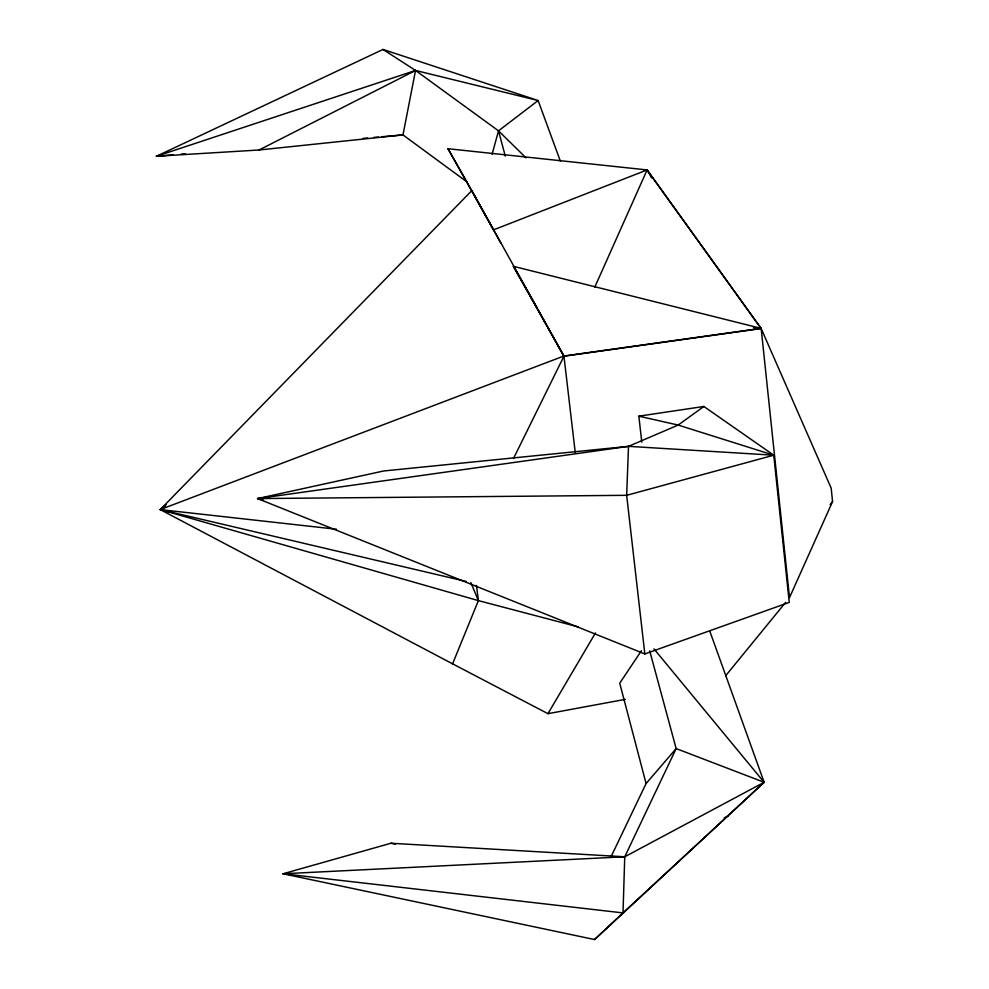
<?xml version="1.0" encoding="UTF-8"?>
<svg xmlns="http://www.w3.org/2000/svg" width="989" height="989" viewBox="0 0 989 989"><rect width="100%" height="100%" fill="white"/><g stroke="black" fill="none" stroke-linecap="round" stroke-linejoin="round"><path stroke-width="1.48" d="M649.699 650.836L676.155 748.586L624.751 856.783L623.008 912.909L594.55 939.55L283.052 873.769L390.964 843.246L624.751 856.783L764.126 782.287L709.645 630.735M703.859 406.467L678.157 425.072L628.51 446.348L626.667 495.316L644.828 653.939L789.259 602.388L773.757 455.2L703.859 406.467L638.845 416.171L641.787 442.194M492.077 154.395L498.518 130.845L538.127 100.532L560.343 161.083M625.295 699.359L547.955 713.675L452.591 663.842L478.379 600.62L476.488 585.389M513.526 458.451L564.039 356.003M594.698 287.329L647.103 169.935L447.992 148.721L493.659 230.165M538.053 309.681L563.953 356.213L761.171 328.546L831.18 488.146L832.553 501.596L789.494 597.64L761.171 328.546L647.103 169.935L644.062 170.306M610.93 856.981L646.077 783.535L676.155 748.586L764.126 782.287L594.55 939.55M547.955 713.675L595.465 632.948M641.441 650.7L619.732 683.189L646.077 783.535M830.142 504.699L832.553 501.596M725.654 675.759L785.625 602.375M452.591 663.842L160.255 509.595L471.802 190.617L447.992 148.721M578.342 626.915L478.379 600.62L160.255 509.595L166.201 504.687M466.363 581.495L160.255 509.595L165.212 505.948M336.507 529.239L160.255 509.595L164.112 507.06M724.183 817.977L728.238 815.801M259.056 149.994L415.541 70.454L538.127 100.532L383.015 49.45L156.447 156.262L259.056 149.994L402.98 134.912L466.87 181.84M493.622 229.831L647.103 169.935L761.036 328.373L563.841 356.028L160.255 509.595M173.285 154.803L156.447 156.262L415.541 70.454L498.518 130.845L526.049 157.869M638.845 416.171L678.157 425.072L773.757 455.2L626.667 495.316L257.548 498.58L644.828 653.939M263.531 500.15L257.548 498.58L383.584 470.987L628.51 446.348L773.757 455.2M156.447 156.262L159.464 155.669M257.548 498.58L628.51 446.348M180.95 154.136L185.536 153.74M363.161 138.361L367.76 137.953M373.879 137.422L378.478 137.026M381.544 136.766L402.98 134.912L415.541 70.454L383.015 49.45M653.952 648.871L764.126 782.287L623.008 912.909L283.052 873.769L624.751 856.783M283.052 873.769L287.663 873.942M753.383 327.68L761.036 328.373L513.365 266.313L563.841 356.028L530.648 296.737M390.964 843.246L395.476 844.173M513.365 266.313L537.311 308.358L471.802 190.617L500.953 243.356M647.103 169.935L651.64 178.008M470.863 582.558L478.379 600.62M498.518 130.845L505.292 156.114M563.953 356.213L575.252 452.603"/></g></svg>
